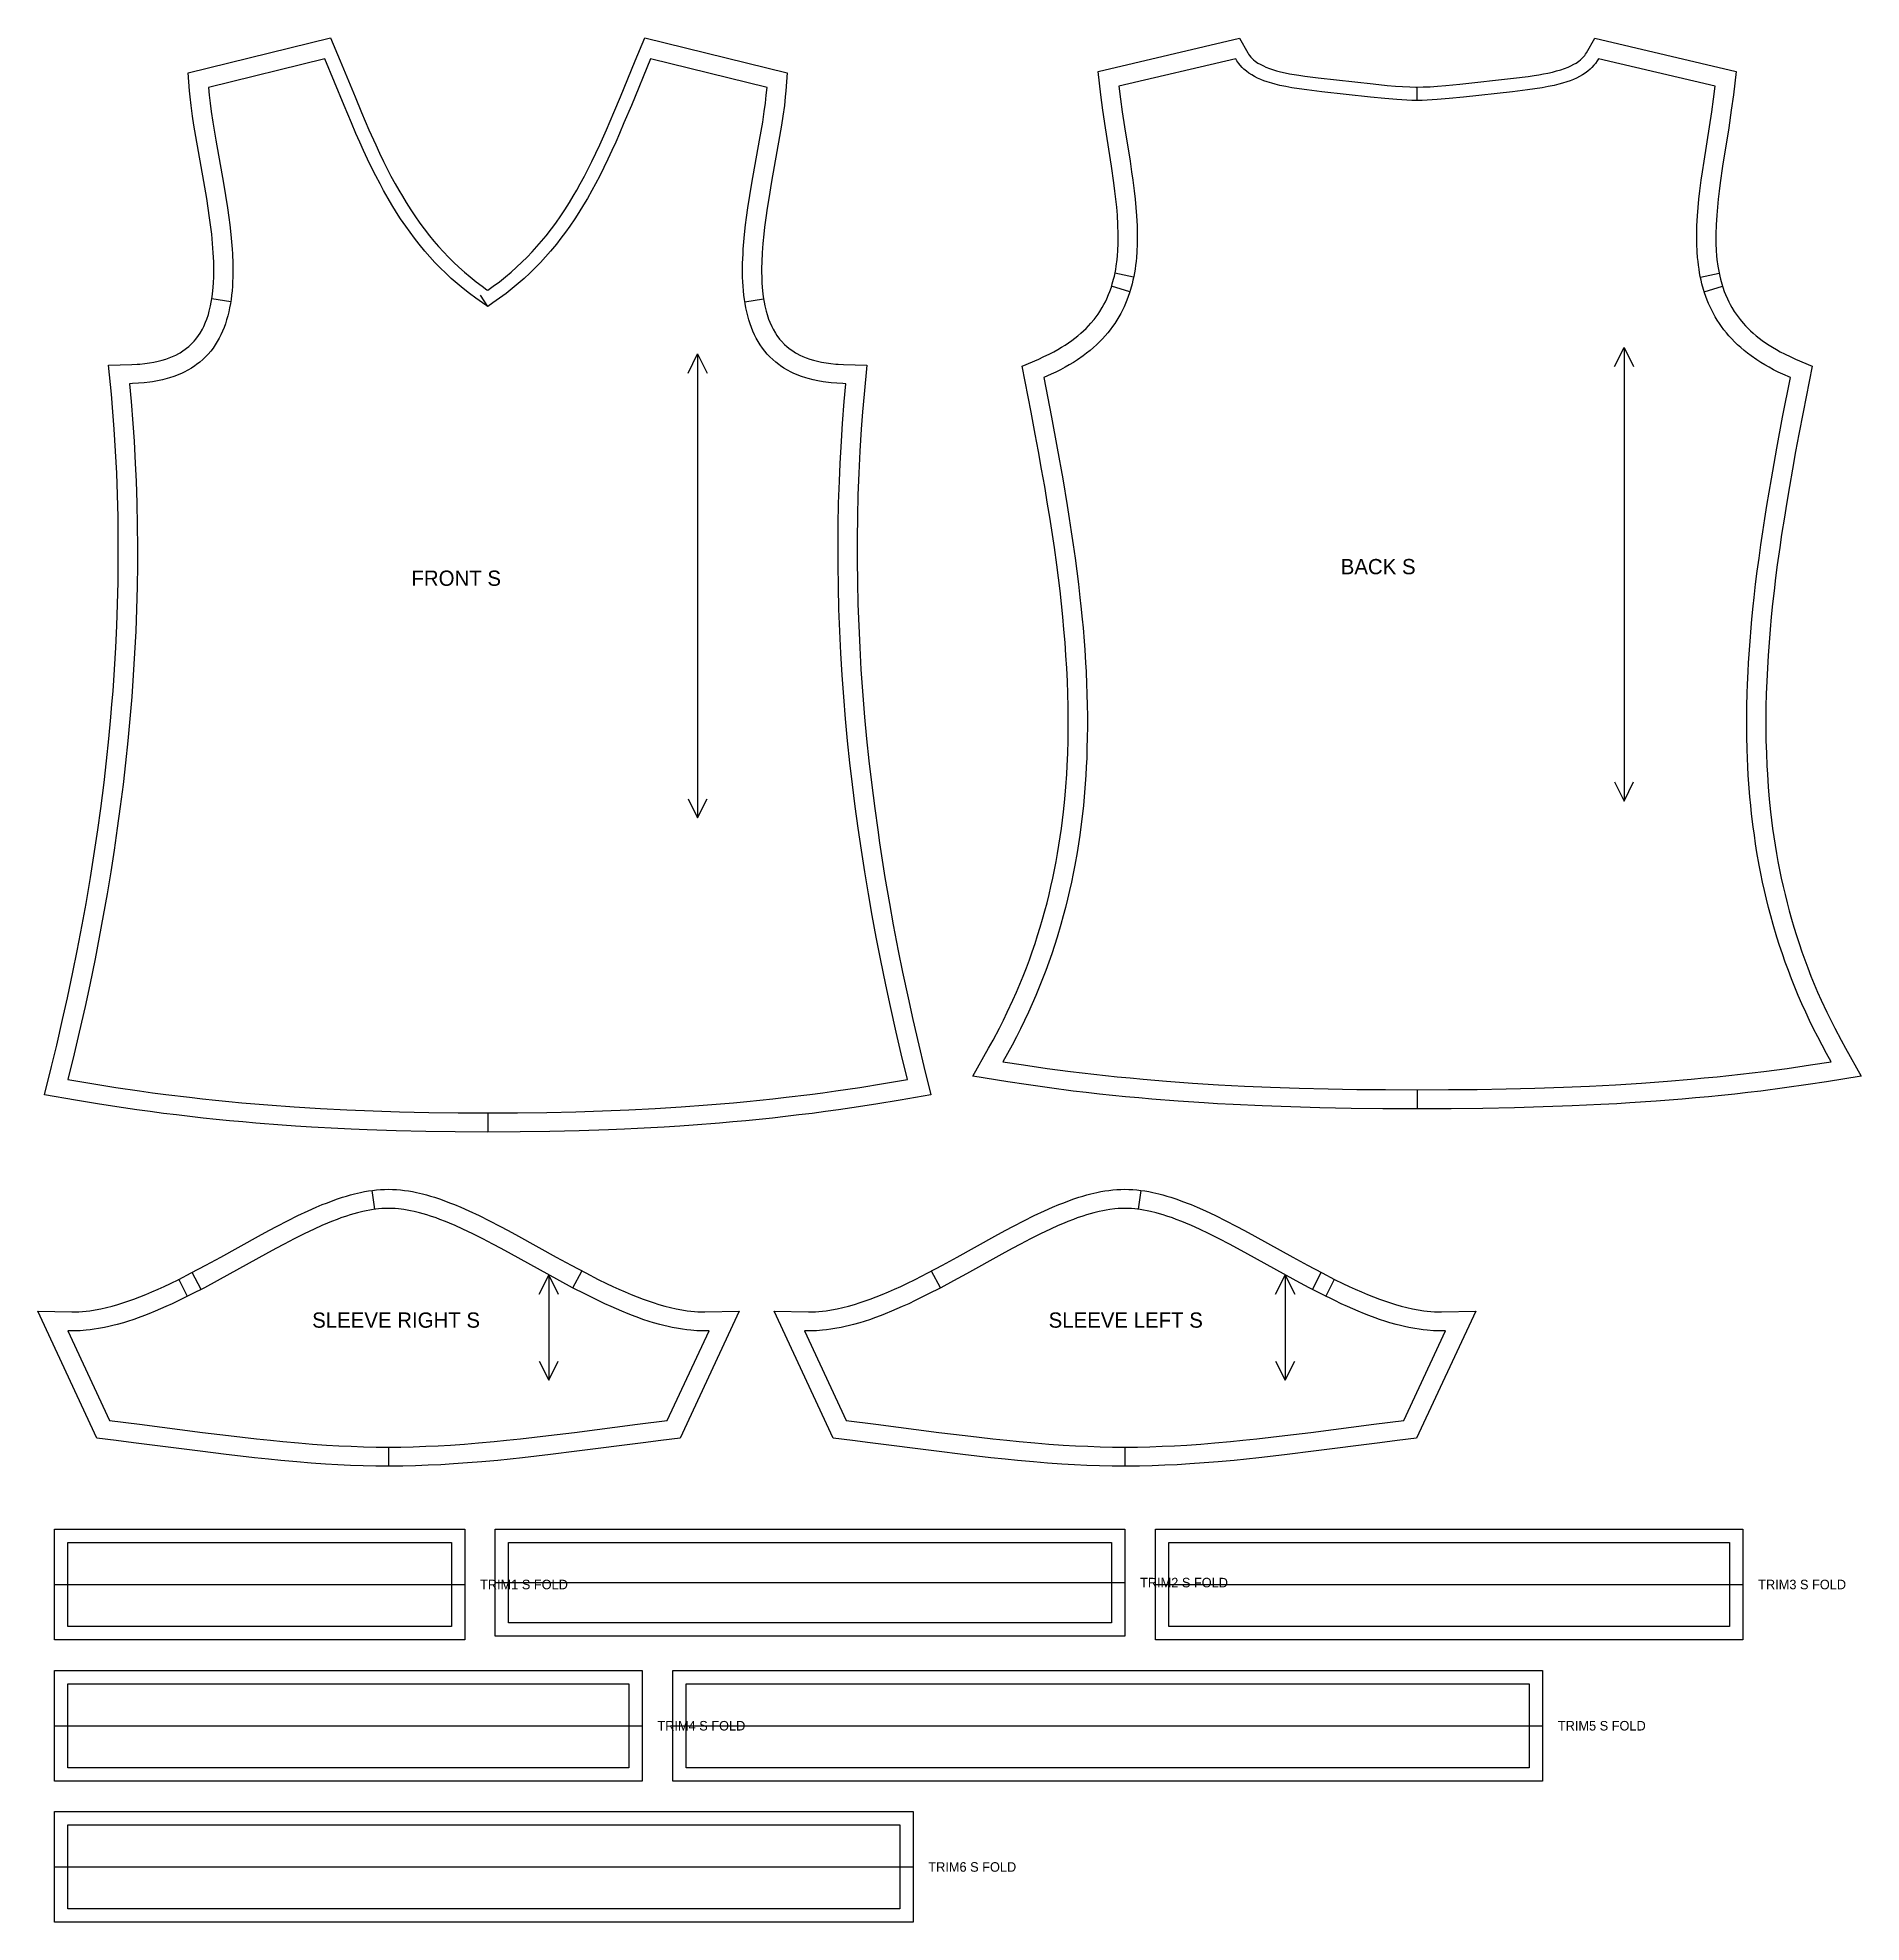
# Model space of a CAD drawing. Extents: x 19 to 975, y 28 to 1015.
import ezdxf

# ---------------------------------------------------------------- set-up
doc = ezdxf.new("R2010")
doc.units = 0
for name, color, linetype in [('CUT', 7, 'CONTINUOUS'), ('FOLD', 6, 'CONTINUOUS'), ('GRAIN', 3, 'CONTINUOUS'), ('NOTCH', 1, 'CONTINUOUS'), ('SEW', 5, 'CONTINUOUS'), ('TEXT', 2, 'CONTINUOUS')]:
    doc.layers.add(name, color=color, linetype=linetype)

msp = doc.modelspace()

# ---------------------------------------------------------------- linework, layer by layer
at = {"layer": 'CUT'}
for points in [[(255.048, 883.14), (257.979, 885.233), (261.184, 887.65), (264.279, 890.121), (267.27, 892.645), (270.16, 895.222), (272.952, 897.851), (275.652, 900.53), (278.263, 903.26), (280.788, 906.039), (283.232, 908.868), (285.599, 911.744), (288.453, 915.408), (290.657, 918.391), (293.321, 922.184), (295.382, 925.27), (297.876, 929.189), (299.81, 932.373), (301.694, 935.599), (303.53, 938.866), (305.764, 943.006), (307.506, 946.361), (309.632, 950.608), (311.708, 954.911), (313.74, 959.268), (317.308, 967.239), (321.178, 976.273), (324.62, 984.546), (332.334, 1003.338), (337.389, 1015.49), (412.066, 997.144), (411.33, 987.658), (411.033, 984.417), (410.531, 979.993), (409.758, 974.306), (409.042, 969.641), (408.054, 963.681), (403.848, 940.118), (402.345, 931.264), (401.551, 926.211), (400.821, 921.183), (400.172, 916.195), (399.746, 912.49), (399.272, 907.611), (398.917, 902.817), (398.695, 898.126), (398.623, 894.686), (398.623, 892.434), (398.663, 890.218), (398.8, 886.967), (398.945, 884.851), (399.134, 882.779), (399.501, 879.758), (399.971, 876.849), (400.342, 874.975), (400.987, 872.266), (401.477, 870.531), (402.299, 868.037), (402.907, 866.449), (403.907, 864.179), (404.634, 862.74), (405.816, 860.691), (406.666, 859.397), (408.038, 857.559), (409.021, 856.4), (410.607, 854.755), (411.745, 853.719), (412.952, 852.728), (413.583, 852.25), (414.905, 851.328), (416.31, 850.451), (417.045, 850.029), (418.587, 849.221), (420.226, 848.462), (421.97, 847.752), (423.822, 847.096), (425.787, 846.496), (427.87, 845.956), (430.075, 845.479), (432.404, 845.069), (434.861, 844.73), (437.448, 844.466), (438.792, 844.363), (441.579, 844.217), (453.772, 843.864), (452.333, 828.635), (451.548, 819.468), (450.86, 810.301), (450.135, 798.844), (449.558, 787.388), (449.126, 775.935), (448.839, 764.485), (448.693, 753.04), (448.687, 741.599), (448.82, 730.164), (449.088, 718.735), (449.49, 707.313), (450.024, 695.897), (450.688, 684.489), (451.48, 673.089), (452.015, 666.253), (452.596, 659.42), (453.663, 648.039), (454.851, 636.667), (456.159, 625.305), (457, 618.492), (457.883, 611.683), (459.448, 600.344), (460.441, 593.546), (461.474, 586.752), (463.285, 575.438), (465.601, 561.877), (467.649, 550.591), (470.244, 537.066), (472.52, 525.812), (475.382, 512.326), (477.875, 501.107), (480.992, 487.666), (483.693, 476.485), (487.383, 461.616), (471.206, 458.769), (458.562, 456.674), (445.968, 454.743), (438.99, 453.739), (432.023, 452.783), (425.068, 451.875), (418.121, 451.013), (411.182, 450.197), (404.25, 449.425), (397.323, 448.698), (390.4, 448.013), (383.48, 447.371), (376.561, 446.771), (362.723, 445.691), (355.801, 445.21), (347.489, 444.683), (333.617, 443.922), (326.67, 443.596), (318.321, 443.25), (302.973, 442.739), (287.557, 442.383), (272.061, 442.171), (255.052, 442.094), (238.034, 442.171), (222.538, 442.383), (207.123, 442.739), (191.775, 443.25), (183.426, 443.596), (176.479, 443.922), (162.607, 444.683), (154.295, 445.21), (147.373, 445.691), (133.534, 446.771), (126.616, 447.371), (119.695, 448.013), (112.772, 448.698), (105.846, 449.425), (98.913, 450.197), (91.975, 451.013), (85.028, 451.875), (78.072, 452.783), (71.106, 453.739), (64.128, 454.743), (51.534, 456.674), (38.89, 458.769), (22.713, 461.616), (26.403, 476.485), (29.104, 487.666), (32.221, 501.107), (34.714, 512.326), (37.576, 525.812), (39.851, 537.066), (42.446, 550.591), (44.494, 561.877), (46.811, 575.438), (48.622, 586.752), (49.655, 593.546), (50.648, 600.344), (52.212, 611.683), (53.096, 618.492), (53.937, 625.305), (55.245, 636.667), (56.433, 648.039), (57.5, 659.42), (58.08, 666.253), (58.616, 673.089), (59.408, 684.489), (60.072, 695.897), (60.606, 707.313), (61.008, 718.735), (61.276, 730.164), (61.408, 741.599), (61.403, 753.04), (61.257, 764.485), (60.969, 775.935), (60.538, 787.388), (59.961, 798.844), (59.236, 810.301), (58.548, 819.468), (57.763, 828.635), (56.323, 843.864), (68.517, 844.217), (71.304, 844.363), (72.647, 844.466), (75.235, 844.73), (77.692, 845.069), (80.021, 845.479), (82.225, 845.956), (84.308, 846.496), (86.274, 847.096), (88.126, 847.752), (89.869, 848.462), (91.509, 849.221), (93.05, 850.029), (93.786, 850.451), (95.191, 851.328), (96.513, 852.25), (97.144, 852.728), (98.351, 853.719), (99.488, 854.755), (101.074, 856.4), (102.058, 857.559), (103.43, 859.397), (104.28, 860.691), (105.461, 862.74), (106.188, 864.179), (107.189, 866.449), (107.797, 868.037), (108.619, 870.531), (109.108, 872.266), (109.754, 874.975), (110.125, 876.849), (110.595, 879.758), (110.962, 882.779), (111.151, 884.851), (111.295, 886.967), (111.433, 890.218), (111.472, 892.434), (111.472, 894.686), (111.401, 898.126), (111.179, 902.817), (110.824, 907.611), (110.35, 912.49), (109.924, 916.195), (109.275, 921.183), (108.545, 926.211), (107.75, 931.264), (106.248, 940.118), (102.042, 963.681), (101.053, 969.641), (100.338, 974.306), (99.565, 979.993), (99.063, 984.417), (98.765, 987.658), (98.03, 997.144), (172.707, 1015.49), (177.762, 1003.338), (185.476, 984.546), (188.917, 976.273), (192.788, 967.239), (196.356, 959.268), (198.388, 954.911), (200.464, 950.608), (202.59, 946.361), (204.332, 943.006), (206.566, 938.866), (208.402, 935.599), (210.285, 932.373), (212.22, 929.189), (214.714, 925.27), (216.775, 922.184), (219.438, 918.391), (221.643, 915.408), (224.497, 911.744), (226.863, 908.868), (229.308, 906.039), (231.833, 903.26), (234.444, 900.53), (237.143, 897.851), (239.936, 895.222), (242.826, 892.645), (245.816, 890.121), (248.912, 887.65), (252.116, 885.233), (254.594, 883.456)], [(742.183, 989.627), (745.377, 989.671), (749.143, 989.822), (752.865, 990.062), (757.184, 990.425), (764.607, 991.182), (792.678, 994.289), (800.373, 995.241), (803.52, 995.69), (805.998, 996.081), (808.43, 996.507), (810.805, 996.972), (813.113, 997.484), (815.341, 998.046), (817.476, 998.664), (819.505, 999.341), (821.414, 1000.082), (822.759, 1000.679), (824.428, 1001.533), (825.581, 1002.215), (826.983, 1003.182), (827.934, 1003.952), (828.8, 1004.762), (829.333, 1005.328), (830.068, 1006.221), (830.518, 1006.851), (830.938, 1007.514), (835.332, 1015.185), (909.405, 997.745), (907.99, 985.481), (906.918, 977.455), (905.55, 968.337), (902.358, 948.166), (901.088, 939.425), (900.527, 935.123), (900.027, 930.872), (899.6, 926.677), (899.255, 922.543), (898.953, 917.47), (898.81, 912.511), (898.809, 909.594), (898.844, 907.676), (899.009, 903.903), (899.217, 901.132), (899.398, 899.314), (899.865, 895.748), (900.152, 894.001), (900.476, 892.278), (900.838, 890.58), (901.239, 888.907), (901.915, 886.443), (902.416, 884.831), (903.247, 882.457), (903.854, 880.904), (904.848, 878.617), (905.569, 877.12), (906.337, 875.644), (907.154, 874.188), (908.476, 872.041), (909.423, 870.633), (910.426, 869.243), (911.487, 867.87), (913.191, 865.842), (914.405, 864.51), (915.685, 863.194), (917.033, 861.894), (918.451, 860.61), (919.942, 859.341), (921.508, 858.089), (923.151, 856.853), (924.874, 855.634), (926.678, 854.433), (928.566, 853.251), (930.54, 852.088), (932.601, 850.945), (934.751, 849.823), (938.147, 848.182), (940.526, 847.117), (949.252, 843.39), (944.532, 819.301), (942.337, 807.796), (940.626, 798.606), (938.964, 789.43), (937.359, 780.268), (935.817, 771.122), (934.708, 764.272), (933.297, 755.154), (932.293, 748.326), (931.035, 739.238), (930.155, 732.434), (929.334, 725.641), (928.573, 718.858), (927.878, 712.087), (927.249, 705.327), (926.691, 698.579), (926.207, 691.843), (925.8, 685.119), (925.473, 678.408), (925.228, 671.71), (925.07, 665.025), (925, 658.354), (925.005, 653.914), (925.091, 647.266), (925.274, 640.632), (925.557, 634.012), (925.803, 629.607), (926.259, 623.013), (926.824, 616.433), (927.501, 609.869), (928.015, 605.501), (928.581, 601.14), (929.199, 596.786), (929.871, 592.439), (930.597, 588.099), (931.379, 583.766), (932.217, 579.441), (933.112, 575.122), (934.065, 570.81), (935.076, 566.505), (936.148, 562.208), (937.281, 557.917), (938.475, 553.633), (939.732, 549.357), (941.052, 545.087), (942.437, 540.824), (943.888, 536.568), (945.405, 532.319), (946.989, 528.076), (948.642, 523.84), (950.364, 519.61), (952.157, 515.387), (954.021, 511.17), (956.953, 504.856), (959, 500.655), (961.121, 496.459), (964.447, 490.176), (966.761, 485.994), (975.065, 471.372), (956.76, 468.402), (947.143, 466.926), (934.778, 465.174), (922.413, 463.582), (915.544, 462.763), (908.675, 461.99), (901.806, 461.262), (894.936, 460.577), (888.066, 459.935), (881.196, 459.334), (867.453, 458.252), (853.708, 457.321), (846.835, 456.909), (838.585, 456.461), (823.456, 455.761), (808.322, 455.21), (793.18, 454.795), (776.652, 454.484), (760.114, 454.306), (742.185, 454.243), (724.252, 454.306), (707.713, 454.484), (691.185, 454.795), (676.044, 455.21), (660.909, 455.761), (645.78, 456.461), (637.531, 456.909), (630.657, 457.321), (616.912, 458.252), (603.17, 459.334), (596.299, 459.935), (589.429, 460.577), (582.56, 461.262), (575.69, 461.99), (568.821, 462.763), (561.952, 463.582), (549.587, 465.174), (537.223, 466.926), (527.605, 468.402), (509.301, 471.372), (517.605, 485.994), (519.918, 490.176), (523.244, 496.459), (525.366, 500.655), (527.412, 504.856), (530.345, 511.17), (532.209, 515.387), (534.001, 519.61), (535.723, 523.84), (537.376, 528.076), (538.961, 532.319), (540.478, 536.568), (541.928, 540.824), (543.313, 545.087), (544.634, 549.357), (545.89, 553.633), (547.085, 557.917), (548.217, 562.208), (549.289, 566.505), (550.301, 570.81), (551.254, 575.122), (552.148, 579.441), (552.986, 583.766), (553.768, 588.099), (554.494, 592.439), (555.166, 596.786), (555.784, 601.14), (556.35, 605.501), (556.864, 609.869), (557.541, 616.433), (558.106, 623.013), (558.563, 629.607), (558.808, 634.012), (559.092, 640.632), (559.275, 647.266), (559.36, 653.914), (559.365, 658.354), (559.296, 665.025), (559.137, 671.71), (558.893, 678.408), (558.565, 685.119), (558.158, 691.843), (557.674, 698.579), (557.116, 705.327), (556.488, 712.087), (555.792, 718.858), (555.031, 725.641), (554.21, 732.434), (553.33, 739.238), (552.072, 748.326), (551.069, 755.154), (549.657, 764.272), (548.548, 771.122), (547.007, 780.268), (545.401, 789.43), (543.739, 798.606), (542.029, 807.796), (539.833, 819.301), (535.113, 843.39), (543.839, 847.117), (546.219, 848.182), (549.614, 849.823), (551.764, 850.945), (553.825, 852.088), (555.799, 853.251), (557.687, 854.433), (559.491, 855.634), (561.214, 856.853), (562.857, 858.089), (564.423, 859.341), (565.914, 860.61), (567.332, 861.894), (568.68, 863.194), (569.96, 864.51), (571.175, 865.842), (572.878, 867.87), (573.939, 869.243), (574.942, 870.633), (575.89, 872.041), (577.211, 874.188), (578.028, 875.644), (578.796, 877.12), (579.517, 878.617), (580.511, 880.904), (581.119, 882.457), (581.949, 884.831), (582.45, 886.443), (583.126, 888.907), (583.527, 890.58), (583.889, 892.278), (584.213, 894.001), (584.501, 895.748), (584.967, 899.314), (585.148, 901.132), (585.356, 903.903), (585.521, 907.676), (585.557, 909.594), (585.555, 912.511), (585.412, 917.47), (585.11, 922.543), (584.765, 926.677), (584.338, 930.872), (583.839, 935.123), (583.277, 939.425), (582.007, 948.166), (578.815, 968.337), (577.447, 977.455), (576.376, 985.481), (574.961, 997.745), (649.033, 1015.185), (653.427, 1007.514), (653.847, 1006.851), (654.297, 1006.221), (655.033, 1005.328), (655.565, 1004.762), (656.431, 1003.952), (657.382, 1003.182), (658.784, 1002.215), (659.937, 1001.533), (661.606, 1000.679), (662.951, 1000.082), (664.86, 999.341), (666.371, 998.827), (668.481, 998.195), (670.687, 997.619), (672.976, 997.096), (675.336, 996.619), (677.755, 996.184), (680.222, 995.785), (683.359, 995.327), (690.397, 994.439), (719.136, 991.25), (726.564, 990.483), (730.882, 990.109), (734.599, 989.857), (738.356, 989.689), (741.538, 989.629)], [(203.028, 267), (196.359, 267.047), (189.724, 267.186), (183.113, 267.409), (176.524, 267.713), (169.956, 268.09), (162.474, 268.604), (155.016, 269.199), (146.651, 269.955), (140.163, 270.598), (132.766, 271.385), (125.384, 272.219), (118.017, 273.093), (104.236, 274.808), (69.431, 279.277), (60.278, 280.403), (50.155, 281.603), (19.131, 348.274), (37.12, 347.838), (38.936, 347.861), (40.774, 347.937), (42.632, 348.066), (44.51, 348.247), (46.409, 348.478), (49.293, 348.92), (52.22, 349.471), (55.188, 350.129), (58.193, 350.891), (61.234, 351.753), (64.309, 352.71), (67.414, 353.758), (69.5, 354.506), (72.651, 355.696), (75.827, 356.966), (79.024, 358.31), (82.241, 359.724), (85.475, 361.201), (88.725, 362.738), (93.079, 364.871), (99.644, 368.222), (107.339, 372.312), (115.054, 376.533), (134.856, 387.512), (140.323, 390.48), (144.68, 392.796), (150.103, 395.598), (155.499, 398.274), (160.867, 400.797), (165.139, 402.69), (168.332, 404.026), (170.456, 404.875), (173.633, 406.079), (175.746, 406.833), (178.91, 407.887), (181.015, 408.536), (183.118, 409.138), (185.218, 409.692), (188.365, 410.428), (190.462, 410.851), (192.557, 411.218), (194.651, 411.524), (196.744, 411.768), (198.837, 411.947), (200.928, 412.056), (202.928, 412.093), (205.107, 412.056), (207.198, 411.947), (209.291, 411.768), (211.384, 411.524), (213.479, 411.218), (215.574, 410.851), (217.67, 410.428), (220.817, 409.692), (222.917, 409.138), (225.02, 408.536), (227.125, 407.887), (230.289, 406.833), (232.402, 406.079), (235.58, 404.875), (237.703, 404.026), (240.896, 402.69), (245.169, 400.797), (250.536, 398.274), (255.932, 395.598), (261.355, 392.796), (265.712, 390.48), (271.179, 387.512), (290.981, 376.533), (298.696, 372.312), (306.391, 368.222), (312.957, 364.871), (317.31, 362.738), (320.56, 361.201), (323.795, 359.724), (327.011, 358.31), (330.209, 356.966), (333.384, 355.696), (336.535, 354.506), (338.621, 353.758), (341.726, 352.71), (344.801, 351.753), (347.842, 350.891), (350.848, 350.129), (353.815, 349.471), (356.742, 348.92), (359.627, 348.478), (361.525, 348.247), (363.404, 348.066), (365.262, 347.937), (367.099, 347.861), (368.915, 347.838), (386.904, 348.274), (355.88, 281.603), (345.757, 280.403), (336.604, 279.277), (301.799, 274.808), (288.018, 273.093), (280.651, 272.219), (273.269, 271.385), (266.797, 270.693), (260.312, 270.044), (251.95, 269.279), (244.495, 268.674), (237.016, 268.149), (230.451, 267.762), (223.865, 267.448), (217.257, 267.213), (210.626, 267.062), (203.97, 267.001)], [(589.063, 267), (582.394, 267.047), (575.76, 267.186), (569.148, 267.409), (562.559, 267.713), (555.991, 268.09), (548.509, 268.604), (541.051, 269.199), (532.687, 269.955), (526.199, 270.598), (518.801, 271.385), (511.42, 272.219), (504.053, 273.093), (490.271, 274.808), (455.466, 279.277), (446.313, 280.403), (436.19, 281.603), (405.166, 348.274), (423.155, 347.838), (424.972, 347.861), (426.809, 347.937), (428.667, 348.066), (430.545, 348.247), (432.444, 348.478), (435.328, 348.92), (438.255, 349.471), (441.223, 350.129), (444.228, 350.891), (447.27, 351.753), (450.344, 352.71), (453.449, 353.758), (455.535, 354.506), (458.686, 355.696), (461.862, 356.966), (465.059, 358.31), (468.276, 359.724), (471.51, 361.201), (474.76, 362.738), (479.114, 364.871), (485.679, 368.222), (493.375, 372.312), (501.089, 376.533), (520.891, 387.512), (526.358, 390.48), (530.715, 392.796), (536.139, 395.598), (541.535, 398.274), (546.902, 400.797), (551.175, 402.69), (554.368, 404.026), (556.491, 404.875), (559.668, 406.079), (561.781, 406.833), (564.945, 407.887), (567.05, 408.536), (569.153, 409.138), (571.253, 409.692), (574.401, 410.428), (576.497, 410.851), (578.592, 411.218), (580.686, 411.524), (582.779, 411.768), (584.872, 411.947), (586.963, 412.056), (588.963, 412.093), (591.142, 412.056), (593.234, 411.947), (595.326, 411.768), (597.42, 411.524), (599.514, 411.218), (601.609, 410.851), (603.705, 410.428), (606.852, 409.692), (608.953, 409.138), (611.055, 408.536), (613.161, 407.887), (616.324, 406.833), (618.438, 406.079), (621.615, 404.875), (623.738, 404.026), (626.931, 402.69), (631.204, 400.797), (636.571, 398.274), (641.967, 395.598), (647.391, 392.796), (651.748, 390.48), (657.214, 387.512), (677.016, 376.533), (684.731, 372.312), (692.427, 368.222), (698.992, 364.871), (703.346, 362.738), (706.595, 361.201), (709.83, 359.724), (713.047, 358.31), (716.244, 356.966), (719.419, 355.696), (722.57, 354.506), (724.656, 353.758), (727.762, 352.71), (730.836, 351.753), (733.877, 350.891), (736.883, 350.129), (739.85, 349.471), (742.777, 348.92), (745.662, 348.478), (747.56, 348.247), (749.439, 348.066), (751.297, 347.937), (753.134, 347.861), (754.951, 347.838), (772.94, 348.274), (741.915, 281.603), (731.792, 280.403), (722.639, 279.277), (687.834, 274.808), (674.053, 273.093), (666.686, 272.219), (659.305, 271.385), (652.833, 270.693), (646.347, 270.044), (637.986, 269.279), (630.53, 268.674), (623.051, 268.149), (616.486, 267.762), (609.9, 267.448), (603.292, 267.213), (596.661, 267.062), (590.006, 267.001)], [(28, 234), (243, 234), (243, 176), (28, 176)], [(259, 234), (589, 234), (589, 178), (259, 178)], [(605, 234), (913, 234), (913, 176), (605, 176)], [(28, 160), (336, 160), (336, 102), (28, 102)], [(352, 160), (808, 160), (808, 102), (352, 102)], [(28, 86), (478, 86), (478, 28), (28, 28)]]:
    msp.add_lwpolyline(points, close=True, dxfattribs=at)
at = {"layer": 'FOLD'}
for points in [[(28, 205), (243, 205)], [(259, 206), (589, 206)], [(605, 205), (913, 205)], [(28, 131), (336, 131)], [(352, 131), (808, 131)], [(28, 57), (478, 57)]]:
    msp.add_lwpolyline(points, dxfattribs=at)
at = {"layer": 'GRAIN'}
for points in [[(360.072, 839.796), (365.072, 849.796), (370.072, 839.796)], [(365.072, 849.796), (365.072, 606.756)], [(845.726, 843.198), (850.726, 853.198), (855.726, 843.198)], [(850.726, 853.198), (850.726, 615.504)], [(845.726, 625.504), (850.726, 615.504), (855.726, 625.504)], [(360.072, 616.756), (365.072, 606.756), (370.072, 616.756)], [(282.026, 357.067), (287.026, 367.067), (292.026, 357.067)], [(287.026, 367.067), (287.026, 312.026)], [(668.062, 357.067), (673.062, 367.067), (678.062, 357.067)], [(673.062, 367.067), (673.062, 312.026)], [(282.026, 322.026), (287.026, 312.026), (292.026, 322.026)], [(668.062, 322.026), (673.062, 312.026), (678.062, 322.026)]]:
    msp.add_lwpolyline(points, dxfattribs=at)
at = {"layer": 'NOTCH'}
for points in [[(742.183, 982.627), (742.163, 989.627)], [(593.634, 890.021), (583.841, 892.048)], [(890.732, 890.021), (900.524, 892.048)], [(255.048, 874.7), (251.206, 880.551)], [(591.631, 882.28), (582.103, 885.314)], [(892.734, 882.28), (902.263, 885.314)], [(120.308, 877.095), (110.436, 878.69)], [(389.788, 877.095), (399.66, 878.69)], [(742.183, 464.243), (742.185, 454.243)], [(255.048, 452.094), (255.052, 442.094)], [(195.898, 401.602), (194.519, 411.506)], [(596.172, 401.602), (597.551, 411.506)], [(104.777, 359.621), (100.144, 368.483)], [(299.741, 360.417), (304.396, 369.268)], [(492.329, 360.417), (487.674, 369.268)], [(687.293, 359.621), (691.927, 368.483)], [(97.655, 355.978), (93.177, 364.92)], [(694.416, 355.978), (698.893, 364.92)], [(203.018, 277), (203.028, 267)], [(589.053, 277), (589.063, 267)]]:
    msp.add_lwpolyline(points, dxfattribs=at)
at = {"layer": 'SEW'}
for points in [[(255.048, 452.094), (270.564, 452.158), (285.978, 452.356), (301.302, 452.697), (315.169, 453.138), (328.985, 453.712), (342.762, 454.423), (356.509, 455.28), (370.237, 456.288), (377.098, 456.852), (383.958, 457.455), (390.819, 458.1), (397.682, 458.787), (404.549, 459.517), (411.42, 460.29), (423.805, 461.795), (430.696, 462.695), (437.598, 463.642), (450.05, 465.467), (462.547, 467.451), (475.096, 469.6), (471.799, 483.104), (469.153, 494.38), (466.105, 507.937), (463.672, 519.255), (460.884, 532.859), (458.674, 544.214), (456.567, 555.585), (454.567, 566.971), (452.675, 578.372), (450.893, 589.787), (449.224, 601.215), (447.669, 612.656), (446.23, 624.11), (444.911, 635.575), (443.711, 647.053), (442.635, 658.541), (441.683, 670.04), (440.858, 681.549), (440.161, 693.068), (439.595, 704.596), (439.162, 716.133), (438.864, 727.679), (438.703, 739.232), (438.674, 748.48), (438.765, 760.046), (438.998, 771.618), (439.375, 783.195), (439.783, 792.46), (440.426, 804.045), (441.049, 813.315), (441.965, 824.904), (442.808, 834.177), (441.211, 834.223), (438.108, 834.386), (435.121, 834.64), (432.25, 834.984), (430.856, 835.19), (428.153, 835.665), (425.559, 836.226), (423.073, 836.871), (421.87, 837.224), (419.541, 837.992), (417.315, 838.838), (415.189, 839.763), (414.163, 840.253), (412.184, 841.291), (410.3, 842.401), (408.51, 843.583), (407.65, 844.201), (405.997, 845.487), (404.432, 846.84), (402.955, 848.258), (401.562, 849.74), (400.253, 851.283), (399.025, 852.886), (397.876, 854.547), (396.805, 856.265), (395.809, 858.037), (394.887, 859.862), (394.037, 861.737), (393.257, 863.662), (392.546, 865.634), (391.9, 867.652), (391.319, 869.713), (390.8, 871.817), (390.341, 873.961), (389.942, 876.143), (389.599, 878.362), (389.31, 880.616), (389.075, 882.903), (388.891, 885.221), (388.755, 887.569), (388.667, 889.944), (388.624, 892.346), (388.624, 894.772), (388.665, 897.22), (388.863, 902.177), (389.017, 904.682), (389.309, 908.468), (389.669, 912.283), (390.245, 917.404), (390.739, 921.263), (391.47, 926.42), (392.475, 932.868), (393.554, 939.291), (397.573, 961.779), (399.167, 971.217), (400.024, 976.867), (400.607, 981.227), (401.084, 985.428), (401.44, 989.457), (340.378, 1004.459), (330.325, 980.022), (326.467, 970.806), (324.117, 965.34), (322.127, 960.824), (320.101, 956.348), (318.033, 951.913), (315.915, 947.522), (313.74, 943.178), (311.501, 938.883), (309.659, 935.484), (307.287, 931.285), (305.33, 927.965), (302.803, 923.869), (300.713, 920.636), (298.007, 916.652), (295.765, 913.512), (293.45, 910.415), (291.057, 907.362), (287.953, 903.612), (285.375, 900.665), (282.708, 897.767), (279.949, 894.919), (277.094, 892.123), (274.14, 889.38), (271.084, 886.691), (267.92, 884.058), (264.647, 881.481), (261.26, 878.963), (257.755, 876.504), (255.048, 874.7), (252.34, 876.504), (248.836, 878.963), (245.449, 881.481), (242.175, 884.058), (239.012, 886.691), (235.955, 889.38), (233.001, 892.123), (230.147, 894.919), (227.388, 897.767), (224.721, 900.665), (222.142, 903.612), (219.038, 907.362), (216.646, 910.415), (214.331, 913.512), (212.088, 916.652), (209.383, 920.636), (207.293, 923.869), (204.765, 927.965), (202.808, 931.285), (200.437, 935.484), (198.595, 938.883), (196.356, 943.178), (194.181, 947.522), (192.063, 951.913), (189.994, 956.348), (187.969, 960.824), (185.979, 965.34), (183.629, 970.806), (179.771, 980.022), (169.718, 1004.459), (108.656, 989.457), (109.011, 985.428), (109.488, 981.227), (110.072, 976.867), (110.928, 971.217), (112.523, 961.779), (116.542, 939.291), (117.621, 932.868), (118.626, 926.42), (119.356, 921.263), (119.851, 917.404), (120.427, 912.283), (120.787, 908.468), (121.079, 904.682), (121.232, 902.177), (121.431, 897.22), (121.472, 894.772), (121.472, 892.346), (121.429, 889.944), (121.34, 887.569), (121.205, 885.221), (121.021, 882.903), (120.785, 880.616), (120.497, 878.362), (120.154, 876.143), (119.754, 873.961), (119.296, 871.817), (118.777, 869.713), (118.196, 867.652), (117.55, 865.634), (116.838, 863.662), (116.058, 861.737), (115.208, 859.862), (114.286, 858.037), (113.291, 856.265), (112.22, 854.547), (111.071, 852.886), (109.843, 851.283), (108.533, 849.74), (107.141, 848.258), (105.663, 846.84), (104.099, 845.487), (102.446, 844.201), (101.585, 843.583), (99.795, 842.401), (97.912, 841.291), (95.933, 840.253), (94.907, 839.763), (92.781, 838.838), (90.555, 837.992), (88.226, 837.224), (87.022, 836.871), (84.536, 836.226), (81.943, 835.665), (79.239, 835.19), (77.846, 834.984), (74.974, 834.64), (71.988, 834.386), (68.884, 834.223), (67.288, 834.177), (68.131, 824.904), (69.047, 813.315), (69.669, 804.045), (70.313, 792.46), (70.72, 783.195), (71.098, 771.618), (71.331, 760.046), (71.422, 748.48), (71.393, 739.232), (71.231, 727.679), (70.933, 716.133), (70.5, 704.596), (69.935, 693.068), (69.238, 681.549), (68.413, 670.04), (67.461, 658.541), (66.384, 647.053), (65.185, 635.575), (63.865, 624.11), (62.427, 612.656), (60.872, 601.215), (59.203, 589.787), (57.421, 578.372), (55.529, 566.971), (53.529, 555.585), (51.422, 544.214), (49.211, 532.859), (46.424, 519.255), (43.991, 507.937), (40.942, 494.38), (38.297, 483.104), (35, 469.6), (47.549, 467.451), (60.045, 465.467), (72.498, 463.642), (79.399, 462.695), (86.291, 461.795), (98.676, 460.29), (105.547, 459.517), (112.414, 458.787), (119.277, 458.1), (126.138, 457.455), (132.998, 456.852), (139.858, 456.288), (153.587, 455.28), (167.334, 454.423), (181.11, 453.712), (194.926, 453.138), (208.793, 452.697), (224.118, 452.356), (239.531, 452.158)], [(742.183, 464.243), (758.67, 464.296), (773.763, 464.445), (788.839, 464.702), (803.899, 465.08), (818.944, 465.589), (832.609, 466.177), (846.262, 466.893), (859.906, 467.745), (873.54, 468.743), (885.803, 469.772), (892.613, 470.401), (899.422, 471.071), (911.672, 472.385), (923.918, 473.845), (936.158, 475.456), (948.395, 477.225), (959.27, 478.935), (956.844, 483.243), (954.498, 487.558), (952.231, 491.88), (950.042, 496.209), (947.93, 500.544), (945.894, 504.886), (943.933, 509.235), (942.046, 513.591), (940.233, 517.953), (938.491, 522.322), (936.82, 526.698), (935.22, 531.08), (933.689, 535.469), (932.226, 539.865), (930.83, 544.266), (928.861, 550.881), (927.63, 555.298), (926.462, 559.722), (925.357, 564.152), (924.315, 568.587), (923.333, 573.028), (922.412, 577.476), (921.549, 581.928), (920.365, 588.618), (919.646, 593.084), (918.983, 597.556), (918.374, 602.033), (917.563, 608.758), (917.087, 613.247), (916.663, 617.741), (916.289, 622.24), (915.821, 628.997), (915.569, 633.507), (915.365, 638.022), (915.206, 642.541), (915.053, 649.327), (915.005, 653.856), (915.014, 660.657), (915.071, 665.196), (915.233, 672.012), (915.389, 676.559), (915.695, 683.388), (915.944, 687.944), (916.385, 694.785), (916.721, 699.35), (917.288, 706.202), (917.705, 710.775), (918.388, 717.638), (918.881, 722.217), (919.672, 729.091), (920.523, 735.97), (921.432, 742.855), (922.395, 749.746), (923.408, 756.641), (924.468, 763.541), (925.573, 770.446), (927.902, 784.268), (930.791, 800.413), (933.825, 816.576), (937.874, 837.376), (933.956, 839.103), (931.454, 840.294), (929.039, 841.516), (926.71, 842.769), (924.465, 844.052), (922.304, 845.365), (920.226, 846.707), (917.259, 848.773), (915.38, 850.186), (913.579, 851.627), (911.854, 853.094), (910.205, 854.588), (908.629, 856.108), (907.125, 857.654), (905.693, 859.225), (904.33, 860.821), (903.036, 862.441), (901.808, 864.085), (900.646, 865.752), (899.549, 867.442), (898.514, 869.154), (897.54, 870.888), (896.626, 872.644), (895.771, 874.421), (894.974, 876.218), (894.232, 878.036), (893.544, 879.873), (892.909, 881.73), (892.326, 883.605), (891.545, 886.453), (891.085, 888.373), (890.672, 890.31), (890.304, 892.265), (889.98, 894.235), (889.698, 896.222), (889.457, 898.223), (889.257, 900.24), (889.027, 903.292), (888.848, 907.409), (888.809, 909.487), (888.811, 912.627), (888.919, 916.854), (889.206, 922.199), (889.545, 926.518), (889.969, 930.872), (890.468, 935.256), (891.18, 940.775), (891.807, 945.216), (892.644, 950.793), (895.494, 968.754), (896.694, 976.622), (897.636, 983.349), (898.459, 990.048), (837.255, 1004.459), (836.647, 1003.435), (835.649, 1001.996), (834.929, 1001.097), (833.771, 999.834), (832.951, 999.047), (831.652, 997.944), (830.276, 996.928), (828.829, 995.994), (827.317, 995.136), (825.745, 994.348), (824.119, 993.625), (822.443, 992.963), (820.722, 992.355), (818.366, 991.623), (816.559, 991.127), (814.103, 990.527), (810.971, 989.865), (807.786, 989.283), (803.915, 988.671), (800.01, 988.131), (792.172, 987.186), (766.616, 984.36), (759.089, 983.574), (752.745, 983.035), (747.551, 982.74), (744.893, 982.657), (742.183, 982.627), (739.472, 982.657), (736.814, 982.74), (731.62, 983.035), (725.276, 983.574), (717.749, 984.36), (692.193, 987.186), (684.356, 988.131), (680.451, 988.671), (676.579, 989.283), (673.394, 989.865), (670.262, 990.527), (667.806, 991.127), (665.999, 991.623), (663.643, 992.355), (661.923, 992.963), (660.247, 993.625), (658.62, 994.348), (657.048, 995.136), (655.536, 995.994), (654.089, 996.928), (652.713, 997.944), (651.414, 999.047), (650.594, 999.834), (649.436, 1001.097), (648.716, 1001.996), (647.718, 1003.435), (647.11, 1004.459), (585.906, 990.048), (586.729, 983.349), (587.672, 976.622), (588.872, 968.754), (591.721, 950.793), (592.559, 945.216), (593.185, 940.775), (593.897, 935.256), (594.396, 930.872), (594.82, 926.518), (595.159, 922.199), (595.447, 916.854), (595.554, 912.627), (595.556, 909.487), (595.517, 907.409), (595.338, 903.292), (595.108, 900.24), (594.908, 898.223), (594.667, 896.222), (594.386, 894.235), (594.062, 892.265), (593.693, 890.31), (593.28, 888.373), (592.82, 886.453), (592.039, 883.605), (591.456, 881.73), (590.821, 879.873), (590.134, 878.036), (589.392, 876.218), (588.594, 874.421), (587.739, 872.644), (586.825, 870.888), (585.852, 869.154), (584.817, 867.442), (583.719, 865.752), (582.557, 864.085), (581.329, 862.441), (580.035, 860.821), (578.672, 859.225), (577.24, 857.654), (575.736, 856.108), (574.161, 854.588), (572.511, 853.094), (570.786, 851.627), (568.985, 850.186), (567.106, 848.773), (564.14, 846.707), (562.061, 845.365), (559.9, 844.052), (557.656, 842.769), (555.327, 841.516), (552.912, 840.294), (550.41, 839.103), (546.491, 837.376), (550.54, 816.576), (553.575, 800.413), (556.463, 784.268), (558.792, 770.446), (559.897, 763.541), (560.957, 756.641), (561.971, 749.746), (562.933, 742.855), (563.842, 735.97), (564.693, 729.091), (565.485, 722.217), (565.977, 717.638), (566.66, 710.775), (567.078, 706.202), (567.644, 699.35), (567.981, 694.785), (568.421, 687.944), (568.671, 683.388), (568.976, 676.559), (569.133, 672.012), (569.294, 665.196), (569.352, 660.657), (569.36, 653.856), (569.313, 649.327), (569.159, 642.541), (569, 638.022), (568.796, 633.507), (568.544, 628.997), (568.076, 622.24), (567.702, 617.741), (567.278, 613.247), (566.803, 608.758), (565.991, 602.033), (565.383, 597.556), (564.719, 593.084), (564.001, 588.618), (562.816, 581.928), (561.954, 577.476), (561.032, 573.028), (560.05, 568.587), (559.008, 564.152), (557.903, 559.722), (556.736, 555.298), (555.504, 550.881), (553.535, 544.266), (552.139, 539.865), (550.676, 535.469), (549.145, 531.08), (547.545, 526.698), (545.874, 522.322), (544.133, 517.953), (542.319, 513.591), (540.432, 509.235), (538.471, 504.886), (536.435, 500.544), (534.323, 496.209), (532.134, 491.88), (529.867, 487.558), (527.521, 483.243), (525.096, 478.935), (535.97, 477.225), (548.207, 475.456), (560.448, 473.845), (572.693, 472.385), (584.944, 471.071), (591.752, 470.401), (598.562, 469.772), (610.825, 468.743), (624.46, 467.745), (638.103, 466.893), (651.757, 466.177), (665.421, 465.589), (680.466, 465.08), (695.526, 464.702), (710.602, 464.445), (725.696, 464.296)], [(203.018, 277), (209.535, 277.046), (216.036, 277.182), (222.522, 277.401), (228.993, 277.699), (235.452, 278.07), (242.819, 278.577), (250.173, 279.163), (258.434, 279.909), (264.85, 280.546), (272.177, 281.325), (279.499, 282.153), (286.817, 283.02), (300.537, 284.728), (333.523, 288.968), (349.168, 290.88), (371.035, 337.874), (368.936, 337.838), (366.827, 337.865), (364.707, 337.953), (361.51, 338.196), (359.368, 338.43), (357.216, 338.719), (355.057, 339.063), (351.803, 339.676), (349.625, 340.147), (347.44, 340.667), (345.248, 341.234), (341.949, 342.168), (339.743, 342.845), (336.425, 343.936), (334.206, 344.713), (330.871, 345.948), (328.643, 346.815), (325.296, 348.177), (319.704, 350.599), (316.343, 352.134), (312.98, 353.725), (306.252, 357.049), (299.53, 360.528), (292.824, 364.12), (286.146, 367.78), (267.46, 378.146), (262.055, 381.091), (257.769, 383.382), (252.463, 386.143), (247.221, 388.766), (242.048, 391.227), (237.963, 393.062), (234.934, 394.353), (232.93, 395.169), (229.951, 396.323), (227.983, 397.043), (225.059, 398.046), (223.129, 398.66), (221.214, 399.23), (219.316, 399.752), (216.499, 400.445), (214.642, 400.844), (212.803, 401.191), (210.982, 401.484), (208.284, 401.819), (206.509, 401.971), (204.754, 402.063), (203.018, 402.094), (201.281, 402.063), (199.526, 401.971), (197.751, 401.819), (195.053, 401.484), (193.232, 401.191), (191.393, 400.844), (189.536, 400.445), (186.72, 399.752), (184.821, 399.23), (182.906, 398.66), (180.976, 398.046), (178.052, 397.043), (176.084, 396.323), (173.105, 395.169), (171.102, 394.353), (168.072, 393.062), (163.987, 391.227), (158.814, 388.766), (153.572, 386.143), (148.266, 383.382), (143.98, 381.091), (138.576, 378.146), (119.889, 367.78), (113.211, 364.12), (106.505, 360.528), (99.783, 357.049), (93.055, 353.725), (89.692, 352.134), (86.332, 350.599), (80.74, 348.177), (77.392, 346.815), (75.164, 345.948), (71.829, 344.713), (69.611, 343.936), (66.292, 342.845), (64.086, 342.168), (60.787, 341.234), (58.595, 340.667), (56.41, 340.147), (54.232, 339.676), (50.978, 339.063), (48.819, 338.719), (46.668, 338.43), (44.525, 338.196), (41.328, 337.953), (39.209, 337.865), (37.099, 337.838), (35, 337.874), (56.867, 290.88), (72.512, 288.968), (105.498, 284.728), (119.218, 283.02), (126.537, 282.153), (133.858, 281.325), (141.185, 280.546), (147.602, 279.909), (155.862, 279.163), (163.216, 278.577), (170.583, 278.07), (177.042, 277.699), (183.513, 277.401), (189.999, 277.182), (196.5, 277.046)], [(589.053, 277), (595.571, 277.046), (602.071, 277.182), (608.557, 277.401), (615.028, 277.699), (621.487, 278.07), (628.854, 278.577), (636.208, 279.163), (644.469, 279.909), (650.885, 280.546), (658.212, 281.325), (665.534, 282.153), (672.852, 283.02), (686.572, 284.728), (719.558, 288.968), (735.203, 290.88), (757.07, 337.874), (754.971, 337.838), (752.862, 337.865), (750.742, 337.953), (747.545, 338.196), (745.403, 338.43), (743.252, 338.719), (741.092, 339.063), (737.838, 339.676), (735.66, 340.147), (733.475, 340.667), (731.283, 341.234), (727.985, 342.168), (725.778, 342.845), (722.46, 343.936), (720.242, 344.713), (716.906, 345.948), (714.679, 346.815), (711.331, 348.177), (705.739, 350.599), (702.378, 352.134), (699.015, 353.725), (692.287, 357.049), (685.565, 360.528), (678.86, 364.12), (672.181, 367.78), (653.495, 378.146), (648.09, 381.091), (643.804, 383.382), (638.499, 386.143), (633.256, 388.766), (628.083, 391.227), (623.999, 393.062), (620.969, 394.353), (618.966, 395.169), (615.987, 396.323), (614.019, 397.043), (611.094, 398.046), (609.164, 398.66), (607.249, 399.23), (605.351, 399.752), (602.534, 400.445), (600.678, 400.844), (598.838, 401.191), (597.017, 401.484), (594.32, 401.819), (592.545, 401.971), (590.789, 402.063), (589.053, 402.094), (587.317, 402.063), (585.561, 401.971), (583.786, 401.819), (581.088, 401.484), (579.267, 401.191), (577.428, 400.844), (575.572, 400.445), (572.755, 399.752), (570.856, 399.23), (568.942, 398.66), (567.011, 398.046), (564.087, 397.043), (562.119, 396.323), (559.14, 395.169), (557.137, 394.353), (554.107, 393.062), (550.023, 391.227), (544.849, 388.766), (539.607, 386.143), (534.301, 383.382), (530.015, 381.091), (524.611, 378.146), (505.925, 367.78), (499.246, 364.12), (492.54, 360.528), (485.818, 357.049), (479.09, 353.725), (475.727, 352.134), (472.367, 350.599), (466.775, 348.177), (463.427, 346.815), (461.199, 345.948), (457.864, 344.713), (455.646, 343.936), (452.327, 342.845), (450.121, 342.168), (446.822, 341.234), (444.631, 340.667), (442.445, 340.147), (440.267, 339.676), (437.013, 339.063), (434.854, 338.719), (432.703, 338.43), (430.56, 338.196), (427.363, 337.953), (425.244, 337.865), (423.134, 337.838), (421.035, 337.874), (442.903, 290.88), (458.547, 288.968), (491.534, 284.728), (505.253, 283.02), (512.572, 282.153), (519.893, 281.325), (527.22, 280.546), (533.637, 279.909), (541.897, 279.163), (549.251, 278.577), (556.619, 278.07), (563.077, 277.699), (569.549, 277.401), (576.034, 277.182), (582.535, 277.046)], [(35, 227), (236, 227), (236, 183), (35, 183)], [(266, 227), (582, 227), (582, 185), (266, 185)], [(612, 227), (906, 227), (906, 183), (612, 183)], [(35, 153), (329, 153), (329, 109), (35, 109)], [(359, 153), (801, 153), (801, 109), (359, 109)], [(35, 79), (471, 79), (471, 35), (35, 35)]]:
    msp.add_lwpolyline(points, close=True, dxfattribs=at)

# ---------------------------------------------------------------- texts
at = {"layer": 'TEXT'}
for s, height, p in [('BACK S', 8, (702.18, 734.35)), ('FRONT S', 8, (215.05, 728.28)), ('SLEEVE RIGHT S', 8, (163.02, 339.55)), ('SLEEVE LEFT S', 8, (549.05, 339.55)), ('TRIM1 S FOLD', 5, (251, 202.5)), ('TRIM2 S FOLD', 5, (597, 203.5)), ('TRIM3 S FOLD', 5, (921, 202.5)), ('TRIM4 S FOLD', 5, (344, 128.5)), ('TRIM5 S FOLD', 5, (816, 128.5)), ('TRIM6 S FOLD', 5, (486, 54.5))]:
    msp.add_text(s, height=height, dxfattribs=at).set_placement(p)

doc.saveas('drawing.dxf')
